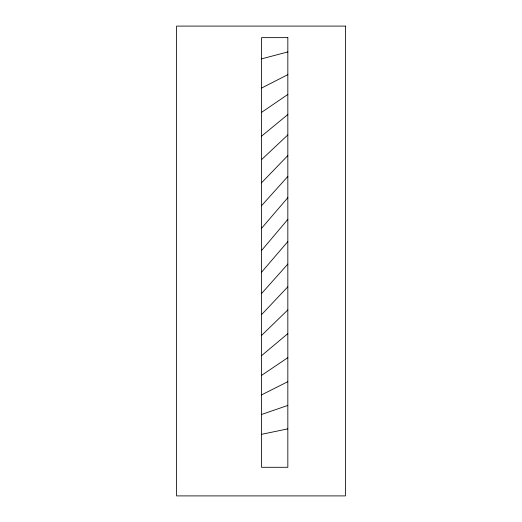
<?xml version="1.0" encoding="UTF-8"?>
<svg xmlns="http://www.w3.org/2000/svg" width="522" height="522" viewBox="0 0 522 522"><rect width="100%" height="100%" fill="white"/><g stroke="black" fill="none" stroke-linecap="round" stroke-linejoin="round"><path stroke-width="0.78" d="M261.489 250.593L287.857 219.344M261.496 228.375L287.857 197.636M261.496 272.282L287.85 241.555M261.509 293.592L287.844 264.06M261.502 205.746L287.85 176.429M261.502 314.681L287.85 286.78M261.502 182.837L287.844 155.556M261.483 335.483L287.863 309.905M261.502 159.667L287.844 134.911M261.483 355.73L287.857 333.604M261.496 136.203L287.85 114.527M261.489 112.413L287.857 94.43M261.502 375.442L287.837 357.668M261.431 88.127L287.863 74.62M261.529 394.913L287.811 381.68M261.542 414.488L287.805 405.437M261.568 58.869L287.903 51.913M261.542 434.33L287.792 428.869M345.414 26.1L176.586 26.1L176.586 495.9L345.414 495.9L345.414 26.1M287.831 37.636L261.515 37.636L261.515 467.294L287.831 467.294L287.831 37.636"/></g></svg>
